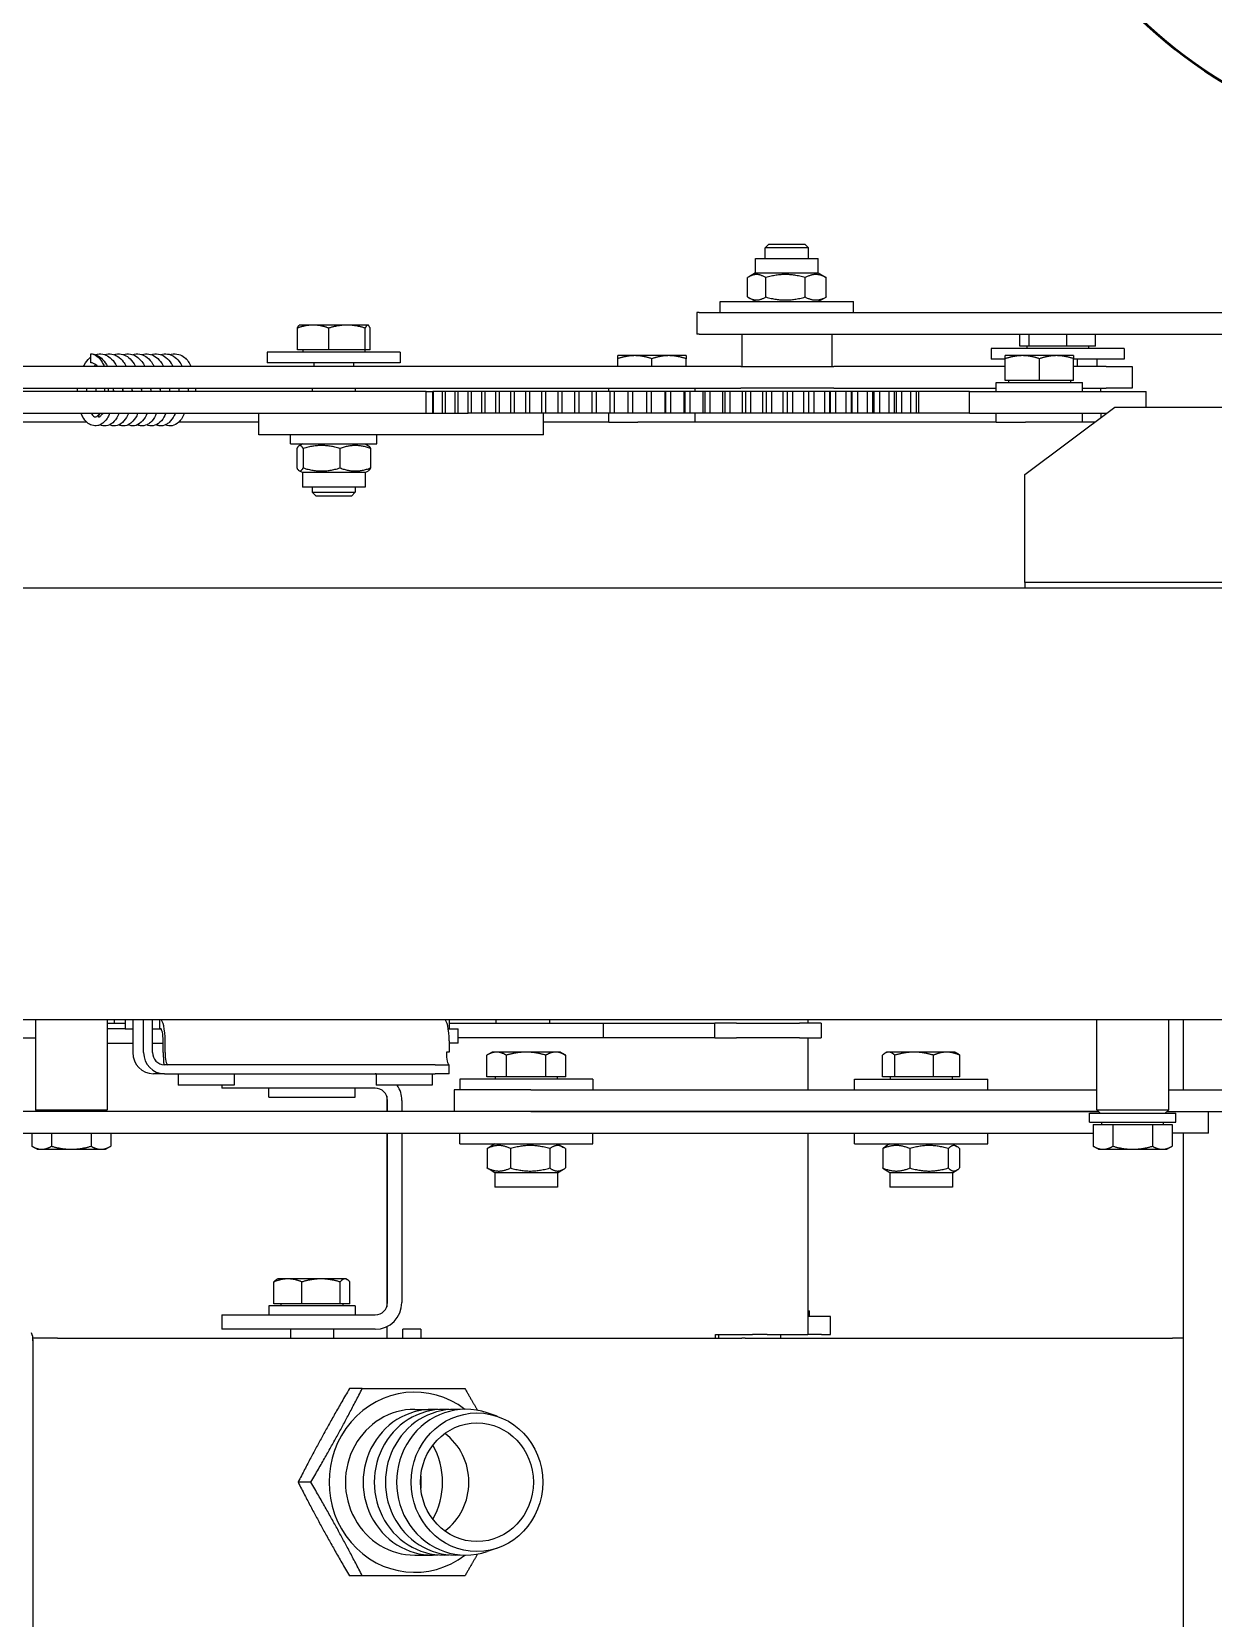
# Model space of a CAD drawing. Extents: x -3873 to 164127, y 7129 to 96529.
# Drawn here: x 53882.4 to 54210.9, y 46152.1 to 46592.9 of the extents above; entities that cross this region are included whole.
import ezdxf

# ---------------------------------------------------------------- set-up
doc = ezdxf.new("R2010")
doc.units = 0
doc.layers.add('CONSUMPTION', color=1, linetype='CONTINUOUS')
doc.layers.add('KROMEKA', color=1, linetype='CONTINUOUS')
doc.layers.add('LAYOUT Kromeka', color=1, linetype='CONTINUOUS', lineweight=5)
doc.layers.add('Sketch Geometry (ISO)', color=7, linetype='CONTINUOUS', lineweight=25)
doc.layers.get('CONSUMPTION').off()

# ---------------------------------------------------------------- blocks, each defined once
blk = doc.blocks.new('Soguk su')
at = {"layer": 'Sketch Geometry (ISO)', "color": 1, "lineweight": 50, "true_color": 0xff0000}
blk.add_circle((0, 0), 2, dxfattribs=at)
blk = doc.blocks.new('KD21-ara_yolma-64')
at = {"layer": 'KROMEKA', "color": 0}
for p, q in [((4299, -760), (4299, 1490)), ((4419.02, 1490), (4419.02, -760)), ((4294, 563.63), (4294, 470)), ((4474.5, 539.87), (4474.5, 285.41)), ((4480.5, 285.41), (4480.5, 539.87)), ((4267.5, 535.8), (4267.5, 175.97)), ((4273.5, 174.5), (4273.5, 535.8)), ((4465, 455.67), (4465, 504.96)), ((4467.5, 506.09), (4467.5, 361.34)), ((4473.5, 361.34), (4473.5, 506.09)), ((4210.11, 470.72), (4123.5, 470.72)), ((4210.5, 463.84), (4210.5, 470.7)), ((4263, 469.5), (4263.85, 470.97)), ((4263, 469.5), (4263, 468.23)), ((4263, 468.23), (4263, 460)), ((4267.5, 470.97), (4263.85, 470.97)), ((4273.5, 469.5), (4274, 470)), ((4274, 470), (4274, 450)), ((4299, 470), (4274, 470)), ((4210.5, 463.84), (4210.5, 273.64)), ((4267.5, 465.49), (4263.85, 465.49)), ((4263, 460), (4263, 451.77)), ((4267.5, 454.52), (4263.85, 454.52)), ((4481.5, 454.61), (4484, 454.61)), ((4263, 451.77), (4263, 450.5)), ((4263, 450.5), (4263.85, 449.03)), ((4273.5, 450.5), (4274, 450)), ((4299, 450), (4274, 450)), ((4292.5, 450), (4292.5, 442.94)), ((4296.5, 445), (4296.5, 450)), ((4298, 450), (4298, 445)), ((4298, 450), (4298, 448)), ((4263.85, 449.03), (4263.85, 449.03)), ((4267.5, 449.03), (4263.85, 449.03)), ((4298, 448), (4299, 448)), ((4299, 442.94), (4289.9, 442.94)), ((4299, 445), (4296.5, 445)), ((4296.5, 445), (4296.5, 442.94)), ((4284, 434.14), (4284, 437.18)), ((4289.9, 439.9), (4299, 439.9)), ((4289.9, 437.46), (4299, 437.46)), ((4292.5, 437.46), (4292.5, 434.48)), ((4296.5, 437.46), (4296.5, 435.46)), ((4284, 434.14), (4284, 358.92)), ((4286.5, 358.92), (4286.5, 434.14)), ((4289.9, 434.48), (4293.1, 434.48)), ((4289.9, 433.94), (4293.1, 433.94)), ((4299, 435.46), (4296.5, 435.46)), ((4296.5, 435.46), (4296.5, 435.24)), ((4296.5, 435.24), (4296.5, 435.22)), ((4280.8, 414.7), (4280.8, 430.3)), ((4284, 430.3), (4280.8, 430.3)), ((4465, 407.86), (4465, 430.17)), ((4213, 410.58), (4213, 418.13)), ((4217, 418.13), (4213, 418.13)), ((4217, 418.13), (4217, 410.58)), ((4280.8, 418.13), (4280, 418.13)), ((4280, 410.58), (4280, 418.13)), ((4284, 414.7), (4280.8, 414.7)), ((4213, 375.53), (4213, 410.58)), ((4217, 410.58), (4217, 375.53)), ((4280, 375.53), (4280, 410.58)), ((4461.5, 407.06), (4461.5, 407.86)), ((4461.5, 407.86), (4467.5, 407.86)), ((4461.5, 393.05), (4461.5, 407.06)), ((4481.5, 368.57), (4481.5, 405.57)), ((4484.5, 405.57), (4481.5, 405.57)), ((4484.5, 368.57), (4484.5, 405.57)), ((4219.5, 405.13), (4217, 405.13)), ((4219.5, 381.13), (4219.5, 405.13)), ((4220.1, 401.73), (4219.5, 401.73)), ((4220.1, 403.71), (4226.15, 403.71)), ((4220.1, 395.9), (4220.1, 403.71)), ((4227, 402.63), (4226.82, 402.95)), ((4227, 399.8), (4227, 402.63)), ((4277.5, 405.13), (4277.5, 381.13)), ((4277.5, 405.13), (4280, 405.13)), ((4170.5, 393.43), (4170.5, 396.98)), ((4213, 399.13), (4210.5, 399.13)), ((4227, 390.61), (4227, 399.8)), ((4457.69, 397.31), (4452.31, 397.31)), ((4459, 399.07), (4459, 375.07)), ((4459, 399.07), (4461.5, 399.07)), ((4485.1, 397.18), (4491.15, 397.18)), ((4485.1, 388.45), (4485.1, 397.18)), ((4220.1, 385.32), (4220.1, 395.9)), ((4220.1, 395.9), (4226.15, 395.9)), ((4444.5, 391.99), (4445.57, 393.07)), ((4445.57, 393.07), (4445.57, 381.07)), ((4447, 393.07), (4445.57, 393.07)), ((4447, 378.37), (4447, 395.77)), ((4451, 395.77), (4447, 395.77)), ((4451, 395.77), (4451.53, 396.69)), ((4451, 378.37), (4451, 395.77)), ((4457.69, 395.58), (4452.31, 395.58)), ((4459, 395.77), (4458.47, 396.69)), ((4461.5, 384.86), (4461.5, 393.05)), ((4474.5, 393.07), (4473.5, 393.07)), ((4481.5, 392.59), (4480.5, 392.59)), ((4485.1, 395.67), (4484.5, 395.67)), ((4492, 396.57), (4491.96, 396.64)), ((4492, 392.81), (4492, 396.57)), ((4492, 383.39), (4492, 392.81)), ((4227, 383.94), (4227, 390.61)), ((4444.5, 382.14), (4444.5, 391.99)), ((4485.1, 388.45), (4491.15, 388.45)), ((4485.1, 378.33), (4485.1, 388.45)), ((4213, 387.13), (4210.5, 387.13)), ((4220.1, 384.53), (4219.5, 384.53)), ((4220.1, 382.55), (4220.1, 385.32)), ((4220.1, 385.32), (4226.15, 385.32)), ((4227, 383.63), (4226.82, 383.31)), ((4227, 383.63), (4227, 383.94)), ((4457.69, 385.33), (4452.31, 385.33)), ((4461.5, 333.77), (4461.5, 384.86)), ((4467.5, 384.86), (4467.5, 349.72)), ((4144.5, 379.15), (4144.5, 382.71)), ((4196.5, 379.15), (4196.5, 382.71)), ((4219.5, 381.13), (4217, 381.13)), ((4220.1, 382.55), (4226.15, 382.55)), ((4277.5, 381.13), (4280, 381.13)), ((4444.5, 382.14), (4445.57, 381.07)), ((4447, 381.07), (4445.57, 381.07)), ((4474.5, 381.07), (4473.5, 381.07)), ((4481.5, 381.54), (4480.5, 381.54)), ((4492, 377.64), (4492, 383.39)), ((4280.8, 359.7), (4280.8, 375.3)), ((4284, 375.3), (4280.8, 375.3)), ((4451, 378.37), (4447, 378.37)), ((4451, 378.37), (4451.53, 377.45)), ((4457.69, 376.82), (4452.31, 376.82)), ((4459, 378.37), (4458.47, 377.45)), ((4459, 375.07), (4461.5, 375.07)), ((4485.1, 378.47), (4484.5, 378.47)), ((4485.1, 378.33), (4491.15, 378.33)), ((4485.1, 376.95), (4485.1, 378.33)), ((4485.1, 376.95), (4491.15, 376.95)), ((4492, 377.57), (4491.96, 377.49)), ((4492, 377.57), (4492, 377.64)), ((4213.73, 372.33), (4210.5, 372.33)), ((4267.5, 372.33), (4219.24, 372.33)), ((4220.4, 372.13), (4267.5, 372.13)), ((4277.76, 372.33), (4273.5, 372.33)), ((4273.5, 372.13), (4276.6, 372.13)), ((4210.5, 367.88), (4213, 367.88)), ((4213, 362.88), (4213, 367.88)), ((4267.5, 368.13), (4220.4, 368.13)), ((4276.6, 368.13), (4273.5, 368.13)), ((4484.5, 368.57), (4481.5, 368.57)), ((4150.25, 364.57), (4150.25, 359.63)), ((4172.16, 362.88), (4168.84, 362.88)), ((4190.75, 364.57), (4190.75, 359.63)), ((4213, 362.88), (4210.5, 362.88)), ((4284, 359.7), (4280.8, 359.7)), ((4284, 355), (4284, 358.92)), ((4286.5, 358.92), (4286.5, 355)), ((4467.5, 361.34), (4473.5, 361.34)), ((4467.5, 359.48), (4473.5, 359.48)), ((4467.5, 359.3), (4473.5, 359.3)), ((4473.5, 361.34), (4473.5, 359.48)), ((4473.5, 359.3), (4473.5, 359.48)), ((4473.5, 356.82), (4473.5, 359.3)), ((4279.5, 353.56), (4273.5, 353.56)), ((4279.5, 332.24), (4279.5, 353.56)), ((4284, 355), (4286.5, 355)), ((4290, 355.76), (4289.9, 355.76)), ((4290, 355), (4290, 355.76)), ((4293.1, 355), (4290, 355)), ((4292.5, 352.5), (4292.5, 355)), ((4296.5, 355.23), (4296.5, 355)), ((4296.5, 355), (4296.5, 352.5)), ((4299, 355), (4296.5, 355)), ((4298, 355), (4298, 318.13)), ((4467.5, 356.82), (4473.5, 356.82)), ((4467.5, 355.97), (4473.5, 355.97)), ((4467.5, 353.35), (4473.5, 353.35)), ((4473.5, 355.97), (4473.5, 356.82)), ((4473.5, 353.35), (4473.5, 355.97)), ((4473.5, 352.46), (4473.5, 353.35)), ((4264.5, 352.06), (4264.5, 315.06)), ((4264.5, 352.06), (4267.5, 352.06)), ((4282.5, 352.06), (4279.5, 352.06)), ((4282.5, 315.06), (4282.5, 352.06)), ((4292.5, 352.5), (4296.5, 352.5)), ((4294, 318.13), (4294, 352.5)), ((4467.5, 352.46), (4473.5, 352.46)), ((4467.5, 348.79), (4467.5, 349.72)), ((4467.5, 349.72), (4473.5, 349.72)), ((4467.5, 345.93), (4467.5, 348.79)), ((4467.5, 348.79), (4473.5, 348.79)), ((4473.5, 349.72), (4473.5, 352.46)), ((4473.5, 348.79), (4473.5, 349.72)), ((4473.5, 345.93), (4473.5, 348.79)), ((4152.18, 341.63), (4151.23, 344.43)), ((4188.82, 341.63), (4189.77, 344.43)), ((4256.5, 342.26), (4257.46, 343.91)), ((4263.19, 344.46), (4257.81, 344.46)), ((4264.5, 342.26), (4263.54, 343.91)), ((4283.1, 344.53), (4289.15, 344.53)), ((4283.1, 339.09), (4283.1, 344.53)), ((4290, 343.06), (4289.17, 344.5)), ((4467.5, 344.96), (4467.5, 345.93)), ((4467.5, 345.93), (4473.5, 345.93)), ((4467.5, 341.99), (4467.5, 344.96)), ((4467.5, 344.96), (4473.5, 344.96)), ((4473.5, 344.96), (4473.5, 345.93)), ((4473.5, 341.99), (4473.5, 344.96)), ((4252.5, 324.86), (4252.5, 342.26)), ((4256.5, 342.26), (4252.5, 342.26)), ((4256.5, 324.86), (4256.5, 342.26)), ((4283.1, 342.16), (4282.5, 342.16)), ((4290, 341.81), (4290, 343.06)), ((4290, 333.61), (4290, 341.81)), ((4299, 342), (4298, 342)), ((4298, 342), (4298, 333.4)), ((4467.5, 340.97), (4467.5, 341.99)), ((4467.5, 341.99), (4473.5, 341.99)), ((4467.5, 337.88), (4467.5, 340.97)), ((4467.5, 340.97), (4473.5, 340.97)), ((4473.5, 340.97), (4473.5, 341.99)), ((4473.5, 337.88), (4473.5, 340.97)), ((4263.19, 337.92), (4257.81, 337.92)), ((4283.1, 339.09), (4289.15, 339.09)), ((4283.1, 328.12), (4283.1, 339.09)), ((4467.5, 336.83), (4467.5, 337.88)), ((4467.5, 337.88), (4473.5, 337.88)), ((4467.5, 333.63), (4467.5, 336.83)), ((4467.5, 336.83), (4473.5, 336.83)), ((4473.5, 336.83), (4473.5, 337.88)), ((4473.5, 333.63), (4473.5, 336.83)), ((4273.5, 332.24), (4273.5, 174.5)), ((4279.5, 332.24), (4279.5, 175)), ((4290, 325.35), (4290, 333.61)), ((4461.5, 328.77), (4461.5, 333.77)), ((4467.5, 332.55), (4467.5, 333.63)), ((4467.5, 333.63), (4473.5, 333.63)), ((4467.5, 329.23), (4467.5, 332.55)), ((4467.5, 332.55), (4473.5, 332.55)), ((4473.5, 332.55), (4473.5, 333.63)), ((4473.5, 329.23), (4473.5, 332.55)), ((4263.19, 327.02), (4257.81, 327.02)), ((4283.1, 322.59), (4283.1, 328.12)), ((4283.1, 328.12), (4289.15, 328.12)), ((4298, 327), (4299, 327)), ((4461.5, 328.77), (4467.5, 328.77)), ((4465, 310.65), (4465, 328.77)), ((4467.5, 328.11), (4467.5, 329.23)), ((4467.5, 329.23), (4473.5, 329.23)), ((4467.5, 324.69), (4467.5, 328.11)), ((4467.5, 328.11), (4473.5, 328.11)), ((4473.5, 328.11), (4473.5, 329.23)), ((4473.5, 324.69), (4473.5, 328.11)), ((4256.5, 324.86), (4252.5, 324.86)), ((4256.5, 324.86), (4257.46, 323.2)), ((4263.19, 322.66), (4257.81, 322.66)), ((4264.5, 324.86), (4263.54, 323.2)), ((4283.1, 324.96), (4282.5, 324.96)), ((4283.1, 322.59), (4289.15, 322.59)), ((4290, 324.06), (4289.17, 322.62)), ((4290, 324.06), (4290, 325.35)), ((4467.5, 323.54), (4467.5, 324.69)), ((4467.5, 324.69), (4473.5, 324.69)), ((4467.5, 320.02), (4467.5, 323.54)), ((4467.5, 323.54), (4473.5, 323.54)), ((4473.5, 323.54), (4473.5, 324.69)), ((4473.5, 320.02), (4473.5, 323.54)), ((4294, 312.13), (4294, 318.13)), ((4298, 318.13), (4298, 312.13)), ((4467.5, 318.83), (4467.5, 320.02)), ((4467.5, 320.02), (4473.5, 320.02)), ((4467.5, 315.21), (4467.5, 318.83)), ((4467.5, 318.83), (4473.5, 318.83)), ((4473.5, 318.83), (4473.5, 320.02)), ((4473.5, 315.21), (4473.5, 318.83)), ((4264.5, 315.06), (4267.5, 315.06)), ((4282.5, 315.06), (4279.5, 315.06)), ((4467.5, 313.99), (4467.5, 315.21)), ((4467.5, 315.21), (4473.5, 315.21)), ((4467.5, 310.27), (4467.5, 313.99)), ((4467.5, 313.99), (4473.5, 313.99)), ((4473.5, 313.99), (4473.5, 315.21)), ((4473.5, 310.27), (4473.5, 313.99)), ((4294, 312.13), (4298, 312.13)), ((4294, 281.13), (4294, 312.13)), ((4298, 312.13), (4298, 281.13)), ((4465, 310.65), (4465, 302.5)), ((4465, 310.65), (4467.5, 310.65)), ((4467.5, 309.02), (4467.5, 310.27)), ((4467.5, 310.27), (4473.5, 310.27)), ((4467.5, 305.21), (4467.5, 309.02)), ((4467.5, 309.02), (4473.5, 309.02)), ((4473.5, 310.65), (4474.5, 310.65)), ((4473.5, 309.02), (4473.5, 310.27)), ((4473.5, 305.21), (4473.5, 309.02)), ((4467.5, 303.93), (4467.5, 305.21)), ((4467.5, 305.21), (4473.5, 305.21)), ((4473.5, 303.93), (4473.5, 305.21)), ((4480.5, 308.15), (4482.65, 308.15)), ((4483.5, 303.4), (4483.5, 308.15)), ((4465, 202.91), (4465, 302.5)), ((4467.5, 300.03), (4467.5, 303.93)), ((4467.5, 303.93), (4473.5, 303.93)), ((4467.5, 298.72), (4467.5, 300.03)), ((4467.5, 300.03), (4473.5, 300.03)), ((4467.5, 300.03), (4467.5, 300.03)), ((4467.5, 300.03), (4473.5, 300.03)), ((4473.5, 300.03), (4473.5, 303.93)), ((4473.5, 298.72), (4473.5, 300.03)), ((4473.5, 300.03), (4473.5, 300.03)), ((4483.5, 293.9), (4483.5, 303.4)), ((4467.5, 294.92), (4467.5, 298.72)), ((4467.5, 298.72), (4473.5, 298.72)), ((4473.5, 294.92), (4473.5, 298.72)), ((4480.5, 298.65), (4482.65, 298.65)), ((4467.5, 294.74), (4467.5, 294.92)), ((4467.5, 294.92), (4473.5, 294.92)), ((4467.5, 293.4), (4467.5, 294.74)), ((4467.5, 294.74), (4473.5, 294.74)), ((4467.5, 289.69), (4467.5, 293.4)), ((4467.5, 293.4), (4473.5, 293.4)), ((4473.5, 294.74), (4473.5, 294.92)), ((4473.5, 293.4), (4473.5, 294.74)), ((4473.5, 289.69), (4473.5, 293.4)), ((4483.5, 289.15), (4483.5, 293.9)), ((4465, 286.65), (4467.5, 286.65)), ((4467.5, 289.35), (4467.5, 289.69)), ((4467.5, 289.69), (4473.5, 289.69)), ((4467.5, 287.98), (4467.5, 289.35)), ((4467.5, 289.35), (4473.5, 289.35)), ((4467.5, 284.36), (4467.5, 287.98)), ((4467.5, 287.98), (4473.5, 287.98)), ((4473.5, 289.35), (4473.5, 289.69)), ((4473.5, 287.98), (4473.5, 289.35)), ((4473.5, 284.36), (4473.5, 287.98)), ((4473.5, 286.65), (4474.5, 286.65)), ((4480.5, 289.15), (4482.65, 289.15)), ((4467.5, 283.85), (4467.5, 284.36)), ((4467.5, 284.36), (4473.5, 284.36)), ((4467.5, 282.46), (4467.5, 283.85)), ((4467.5, 283.85), (4473.5, 283.85)), ((4467.5, 278.94), (4467.5, 282.46)), ((4467.5, 282.46), (4473.5, 282.46)), ((4473.5, 283.85), (4473.5, 284.36)), ((4473.5, 282.46), (4473.5, 283.85)), ((4473.5, 278.94), (4473.5, 282.46)), ((4474.5, 285.41), (4474.5, 273.93)), ((4480.5, 273.93), (4480.5, 285.41)), ((4489.5, 285.51), (4489.5, 286.12)), ((4495.5, 286.12), (4489.5, 286.12)), ((4489.5, 285.51), (4489.5, 107.36)), ((4495.5, 285.51), (4495.5, 286.12)), ((4495.5, 285.51), (4495.5, 107.36)), ((4210.5, 280.95), (4211.5, 280.95)), ((4211.5, 280.08), (4210.5, 280.08)), ((4211.5, 280.95), (4211.5, 270.7)), ((4294, 281.13), (4294, 275.13)), ((4294, 281.13), (4298, 281.13)), ((4298, 275.13), (4298, 281.13)), ((4467.5, 278.25), (4467.5, 278.94)), ((4467.5, 278.94), (4473.5, 278.94)), ((4467.5, 276.84), (4467.5, 278.25)), ((4467.5, 278.25), (4473.5, 278.25)), ((4473.5, 278.25), (4473.5, 278.94)), ((4473.5, 276.84), (4473.5, 278.25)), ((4495.5, 279.62), (4498.5, 279.62)), ((4498.5, 279.62), (4498.5, 242.62)), ((4210.5, 272.69), (4210.5, 273.64)), ((4294, 257.63), (4294, 275.13)), ((4298, 275.13), (4298, 257.63)), ((4467.5, 273.42), (4467.5, 276.84)), ((4467.5, 276.84), (4473.5, 276.84)), ((4467.5, 272.56), (4467.5, 273.42)), ((4467.5, 273.42), (4473.5, 273.42)), ((4473.5, 273.42), (4473.5, 276.84)), ((4473.5, 272.56), (4473.5, 273.42)), ((4474.5, 248.1), (4474.5, 273.93)), ((4480.5, 273.93), (4480.5, 248.1)), ((4489.5, 273.62), (4480.5, 273.62)), ((4210.5, 272.69), (4210.5, 153.9)), ((4211.5, 266.6), (4211.5, 270.7)), ((4467.5, 271.13), (4467.5, 272.56)), ((4467.5, 272.56), (4473.5, 272.56)), ((4467.5, 267.82), (4467.5, 271.13)), ((4467.5, 271.13), (4473.5, 271.13)), ((4473.5, 271.13), (4473.5, 272.56)), ((4473.5, 267.82), (4473.5, 271.13)), ((4498.5, 269.82), (4499.66, 271.83)), ((4499.81, 272.08), (4505.19, 272.08)), ((4506.5, 269.82), (4505.34, 271.83)), ((4506.5, 269.82), (4506.5, 252.42)), ((4506.5, 269.82), (4510.5, 269.82)), ((4510.5, 269.82), (4510.5, 252.42)), ((4211.5, 266.6), (4211.5, 255.34)), ((4467.5, 266.79), (4467.5, 267.82)), ((4467.5, 267.82), (4473.5, 267.82)), ((4467.5, 265.33), (4467.5, 266.79)), ((4467.5, 266.79), (4473.5, 266.79)), ((4467.5, 262.13), (4467.5, 265.33)), ((4467.5, 265.33), (4473.5, 265.33)), ((4473.5, 266.79), (4473.5, 267.82)), ((4473.5, 265.33), (4473.5, 266.79)), ((4473.5, 262.13), (4473.5, 265.33)), ((4499.81, 267.01), (4505.19, 267.01)), ((4510.5, 267.12), (4513.5, 267.12)), ((4513.5, 255.12), (4513.5, 267.12)), ((4514.5, 266.12), (4513.5, 267.12)), ((4514.5, 266.12), (4514.5, 256.12)), ((4211.5, 262.85), (4210.5, 262.85)), ((4467.5, 260.95), (4467.5, 262.13)), ((4467.5, 262.13), (4473.5, 262.13)), ((4467.5, 260.94), (4467.5, 260.95)), ((4467.5, 260.95), (4473.5, 260.95)), ((4467.5, 259.46), (4467.5, 260.94)), ((4467.5, 260.94), (4473.5, 260.94)), ((4473.5, 260.95), (4473.5, 262.13)), ((4473.5, 260.94), (4473.5, 260.95)), ((4473.5, 259.46), (4473.5, 260.94)), ((4294, 257.63), (4294, 251.63)), ((4298, 251.63), (4298, 257.63)), ((4467.5, 256.37), (4467.5, 259.46)), ((4467.5, 259.46), (4473.5, 259.46)), ((4467.5, 255.06), (4467.5, 256.37)), ((4467.5, 256.37), (4473.5, 256.37)), ((4473.5, 256.37), (4473.5, 259.46)), ((4473.5, 255.06), (4473.5, 256.37)), ((4499.81, 256.05), (4505.19, 256.05)), ((4514.5, 256.12), (4513.5, 255.12)), ((4267.5, 255.34), (4211.5, 255.34)), ((4211.5, 251.51), (4211.5, 255.34)), ((4211.5, 251.51), (4211.5, 249.01)), ((4216.5, 251.51), (4216.5, 255.34)), ((4216.5, 254.84), (4218.1, 254.84)), ((4216.5, 249.01), (4216.5, 251.51)), ((4218.1, 255.34), (4218.1, 254.84)), ((4294, 255.34), (4279.5, 255.34)), ((4298, 251.63), (4294, 251.63)), ((4299, 255.34), (4298, 255.34)), ((4467.5, 255.01), (4467.5, 255.06)), ((4467.5, 255.06), (4473.5, 255.06)), ((4467.5, 253.52), (4467.5, 255.01)), ((4467.5, 255.01), (4473.5, 255.01)), ((4467.5, 250.54), (4467.5, 253.52)), ((4467.5, 253.52), (4473.5, 253.52)), ((4473.5, 255.01), (4473.5, 255.06)), ((4473.5, 253.52), (4473.5, 255.01)), ((4473.5, 250.54), (4473.5, 253.52)), ((4498.5, 252.42), (4499.66, 250.41)), ((4506.5, 252.42), (4505.34, 250.41)), ((4506.5, 252.42), (4510.5, 252.42)), ((4510.5, 255.12), (4513.5, 255.12)), ((4211.5, 249.01), (4216.5, 249.01)), ((4467.5, 249.14), (4467.5, 250.54)), ((4467.5, 250.54), (4473.5, 250.54)), ((4467.5, 249.01), (4467.5, 249.14)), ((4467.5, 249.14), (4473.5, 249.14)), ((4467.5, 247.5), (4467.5, 249.01)), ((4467.5, 249.01), (4473.5, 249.01)), ((4467.5, 244.65), (4467.5, 247.5)), ((4467.5, 247.5), (4473.5, 247.5)), ((4473.5, 249.14), (4473.5, 250.54)), ((4473.5, 249.01), (4473.5, 249.14)), ((4473.5, 247.5), (4473.5, 249.01)), ((4473.5, 244.65), (4473.5, 247.5)), ((4474.5, 248.1), (4474.5, 202.91)), ((4489.5, 248.62), (4480.5, 248.62)), ((4480.5, 200.41), (4480.5, 248.1)), ((4499.81, 250.16), (4505.19, 250.16)), ((4467.5, 243.19), (4467.5, 244.65)), ((4467.5, 244.65), (4473.5, 244.65)), ((4467.5, 242.96), (4467.5, 243.19)), ((4467.5, 243.19), (4473.5, 243.19)), ((4467.5, 241.43), (4467.5, 242.96)), ((4467.5, 242.96), (4473.5, 242.96)), ((4473.5, 243.19), (4473.5, 244.65)), ((4473.5, 242.96), (4473.5, 243.19)), ((4473.5, 241.43), (4473.5, 242.96)), ((4495.5, 242.62), (4498.5, 242.62)), ((4264.5, 242.3), (4264.5, 205.3)), ((4264.5, 242.3), (4267.5, 242.3)), ((4279.5, 242.3), (4282.5, 242.3)), ((4282.5, 242.3), (4282.5, 205.3)), ((4467.5, 238.7), (4467.5, 241.43)), ((4467.5, 241.43), (4473.5, 241.43)), ((4467.5, 237.2), (4467.5, 238.7)), ((4467.5, 238.7), (4473.5, 238.7)), ((4473.5, 238.7), (4473.5, 241.43)), ((4473.5, 237.2), (4473.5, 238.7)), ((4256.5, 232.5), (4257.2, 233.71)), ((4263.19, 234.47), (4257.81, 234.47)), ((4264.5, 232.5), (4263.8, 233.71)), ((4283.1, 234.53), (4289.15, 234.53)), ((4283.1, 231.12), (4283.1, 234.53)), ((4290, 233.3), (4289.72, 233.79)), ((4467.5, 236.84), (4467.5, 237.2)), ((4467.5, 237.2), (4473.5, 237.2)), ((4467.5, 235.3), (4467.5, 236.84)), ((4467.5, 236.84), (4473.5, 236.84)), ((4467.5, 232.7), (4467.5, 235.3)), ((4467.5, 235.3), (4473.5, 235.3)), ((4473.5, 236.84), (4473.5, 237.2)), ((4473.5, 235.3), (4473.5, 236.84)), ((4473.5, 232.7), (4473.5, 235.3)), ((4252.5, 215.1), (4252.5, 232.5)), ((4256.5, 232.5), (4252.5, 232.5)), ((4256.5, 215.1), (4256.5, 232.5)), ((4283.1, 232.4), (4282.5, 232.4)), ((4283.1, 220.39), (4283.1, 231.12)), ((4283.1, 231.12), (4289.15, 231.12)), ((4290, 232.83), (4290, 233.3)), ((4290, 225.76), (4290, 232.83)), ((4467.5, 231.19), (4467.5, 232.7)), ((4467.5, 232.7), (4473.5, 232.7)), ((4467.5, 230.68), (4467.5, 231.19)), ((4467.5, 231.19), (4473.5, 231.19)), ((4467.5, 229.13), (4467.5, 230.68)), ((4467.5, 230.68), (4473.5, 230.68)), ((4473.5, 231.19), (4473.5, 232.7)), ((4473.5, 230.68), (4473.5, 231.19)), ((4473.5, 229.13), (4473.5, 230.68)), ((4263.19, 226.93), (4257.81, 226.93)), ((4290, 216.73), (4290, 225.76)), ((4467.5, 226.65), (4467.5, 229.13)), ((4467.5, 229.13), (4473.5, 229.13)), ((4467.5, 225.13), (4467.5, 226.65)), ((4467.5, 226.65), (4473.5, 226.65)), ((4467.5, 224.47), (4467.5, 225.13)), ((4467.5, 225.13), (4473.5, 225.13)), ((4473.5, 226.65), (4473.5, 229.13)), ((4473.5, 225.13), (4473.5, 226.65)), ((4473.5, 224.47), (4473.5, 225.13)), ((4467.5, 222.91), (4467.5, 224.47)), ((4467.5, 224.47), (4473.5, 224.47)), ((4467.5, 210.39), (4467.5, 222.91)), ((4473.5, 222.91), (4473.5, 224.47)), ((4473.5, 210.39), (4473.5, 222.91)), ((4263.19, 216.26), (4257.81, 216.26)), ((4283.1, 213.06), (4283.1, 220.39)), ((4283.1, 220.39), (4289.15, 220.39)), ((4290, 214.3), (4290, 216.73)), ((4256.5, 215.1), (4252.5, 215.1)), ((4256.5, 215.1), (4257.2, 213.88)), ((4263.19, 213.12), (4257.81, 213.12)), ((4264.5, 215.1), (4263.8, 213.88)), ((4283.1, 215.2), (4282.5, 215.2)), ((4283.1, 213.06), (4289.15, 213.06)), ((4290, 214.3), (4289.72, 213.8)), ((4467.5, 210.39), (4467.5, 172.3)), ((4467.5, 210.39), (4473.5, 210.39)), ((4473.5, 210.39), (4473.5, 161.29)), ((4264.5, 205.3), (4267.5, 205.3)), ((4279.5, 205.3), (4282.5, 205.3)), ((4465, 202.91), (4465, 194.76)), ((4465, 202.91), (4467.5, 202.91)), ((4473.5, 202.91), (4476, 202.91)), ((4476, 202.91), (4476, 178.91)), ((4482.5, 200.41), (4482.5, 204.34)), ((4485.5, 204.34), (4482.5, 204.34)), ((4485.5, 167.34), (4485.5, 204.34)), ((4476.6, 199.51), (4476, 199.51)), ((4476.6, 200.41), (4482.65, 200.41)), ((4476.6, 190.91), (4476.6, 200.41)), ((4483.5, 195.66), (4483.5, 200.41)), ((4420.47, 195), (4419.02, 195)), ((4420.47, 195), (4450.47, 195)), ((4420.47, 45), (4420.47, 195)), ((4450.47, 195), (4469.22, 170)), ((4465, 175.63), (4465, 194.76)), ((4483.5, 186.16), (4483.5, 195.66)), ((4486.1, 194.44), (4485.5, 194.44)), ((4486.1, 193.8), (4486.1, 196.35)), ((4486.1, 196.35), (4489.5, 196.35)), ((4476.6, 190.91), (4482.65, 190.91)), ((4476.6, 181.41), (4476.6, 190.91)), ((4486.1, 193.8), (4489.5, 193.8)), ((4486.1, 183.28), (4486.1, 193.8)), ((4483.5, 181.41), (4483.5, 186.16)), ((4476.6, 182.31), (4476, 182.31)), ((4476.6, 181.41), (4482.65, 181.41)), ((4480.5, 172.38), (4480.5, 181.41)), ((4482.5, 167.34), (4482.5, 181.41)), ((4486.1, 183.28), (4489.5, 183.28)), ((4486.1, 175.32), (4486.1, 183.28)), ((4270.5, 177), (4270.5, 153)), ((4270.5, 177), (4273, 177)), ((4273, 177), (4273, 153)), ((4465, 178.91), (4467.5, 178.91)), ((4473.5, 178.91), (4476, 178.91)), ((4474.5, 178.91), (4474.5, 172.38)), ((4480.5, 180.35), (4482.5, 180.35)), ((4486.1, 177.24), (4485.5, 177.24)), ((4263, 174.5), (4263.85, 175.97)), ((4263, 174.5), (4263, 173.23)), ((4263, 173.23), (4263, 165)), ((4269.9, 175.97), (4263.85, 175.97)), ((4269.9, 175.97), (4269.9, 170.49)), ((4269.9, 173.6), (4270.5, 173.6)), ((4273, 174), (4274, 175)), ((4274, 175), (4274, 155)), ((4274, 175), (4299, 175)), ((4467.5, 173.84), (4466.34, 173.84)), ((4473.5, 173.84), (4474.5, 173.84)), ((4474.5, 165.19), (4474.5, 172.38)), ((4480.5, 174.87), (4482.5, 174.87)), ((4480.5, 172.38), (4480.5, 165.19)), ((4486.1, 175.32), (4489.5, 175.32)), ((4269.9, 170.49), (4263.85, 170.49)), ((4269.9, 170.49), (4269.9, 159.52)), ((4469.22, 170), (4469.22, 93)), ((4263, 165), (4263, 156.77)), ((4480.5, 165.19), (4474.5, 165.19)), ((4485.5, 167.34), (4482.5, 167.34)), ((4269.9, 159.52), (4263.85, 159.52)), ((4269.9, 159.52), (4269.9, 154.03)), ((4469.22, 161.29), (4473.5, 161.29)), ((4263, 156.77), (4263, 155.5)), ((4263, 155.5), (4263.85, 154.03)), ((4269.9, 156.4), (4270.5, 156.4)), ((4273, 156), (4274, 155)), ((4273.5, 155.5), (4273.5, 17.92)), ((4274, 155), (4299, 155)), ((4279.5, 155), (4279.5, 17.92)), ((4267.5, 151), (4093.5, 151)), ((4210.5, 151), (4210.5, 153.9)), ((4263.85, 154.03), (4263.85, 154.03)), ((4269.9, 154.03), (4263.85, 154.03)), ((4267.5, 143.92), (4267.5, 154.03)), ((4270.5, 153), (4273, 153)), ((4299, 151), (4279.5, 151)), ((4267.5, 143.92), (4273.5, 143.92))]:
    blk.add_line(p, q, dxfattribs=at)
for centre, radius, start, end in [((4220.4, 375.53), 7.4, 180, 270), ((4220.4, 375.53), 3.4, 180, 270), ((4276.6, 375.53), 3.4, 270, 0), ((4276.6, 375.53), 7.4, 358.2081, 0), ((4276.6, 375.53), 7.4, 270, 304.5808)]:
    blk.add_arc(centre, radius, start, end, dxfattribs=at)
for centre, major_axis, ratio, start_param, end_param in [((4208.6, 476.1), (4.37, -4.37), 0.726543, 5.559719, 6.021784), ((4289.9, 437.18), (-5.9, 0), 0.976187, 4.712389, 6.283185), ((4289.9, 434.14), (-5.9, 0), 0.976187, 4.712389, 6.283185), ((4289.9, 434.14), (-3.4, 0), 0.976187, 4.712389, 6.283185), ((4289.9, 433.2), (5.9, 0), 0.21693, 1.570796, 2.184618), ((4289.9, 433.2), (-3.4, 0), 0.21693, 4.712389, 6.283185), ((4293.1, 435.22), (3.4, 0), 0.21693, 4.712389, 6.283185), ((4293.1, 435.22), (5.9, 0), 0.21693, 4.712389, 6.283185), ((4170.5, 364.57), (25.02, 0), 0.951057, 5.655215, 10.052749), ((4170.5, 364.57), (20.25, 0), 0.951057, 0, 3.141593), ((4170.5, 359.63), (20.25, 0), 0.951057, 6.202872, 9.505091), ((4170.5, 356.54), (20.25, 0), 0.951057, 6.202872, 9.505091), ((4170.5, 350.35), (20.25, 0), 0.951057, 5.970339, 9.737625), ((4170.5, 353.44), (20.25, 0), 0.951057, 6.202872, 9.505091), ((4170.5, 375.85), (20, 0), 0.951057, 4.172256, 5.252522), ((4170.5, 365.19), (16.5, 0), 0.951057, 3.749403, 5.675375), ((4289.9, 355.02), (-3.4, 0), 0.21693, 4.712389, 6.283185), ((4293.1, 356.28), (5.9, 0), 0.21693, 4.712389, 6.283185)]:
    blk.add_ellipse(centre, major_axis=major_axis, ratio=ratio, start_param=start_param, end_param=end_param, dxfattribs=at)
for major_axis in [(19.25, 0), (16.5, 0)]:
    blk.add_ellipse((4170.5, 347.26), major_axis=major_axis, ratio=0.951057, dxfattribs=at)
for points, weights in [([(4263.85, 470.97), (4263, 469.5), (4263, 468.23)], [1, 1.0379548493, 1]), ([(4263, 468.23), (4263, 466.95), (4263.85, 465.49)], [1, 1.0379548493, 1]), ([(4263.85, 465.49), (4263, 462.55), (4263, 460)], [1, 1.0379548493, 1]), ([(4263, 460), (4263, 457.45), (4263.85, 454.52)], [1, 1.0379548493, 1]), ([(4263.85, 454.52), (4263, 453.05), (4263, 451.77)], [1, 1.0379548493, 1]), ([(4263, 451.77), (4263, 450.5), (4263.85, 449.03)], [1, 1.0379548493, 1]), ([(4226.15, 403.71), (4226.61, 403.31), (4226.82, 402.95)], [1, 1.02013866728, 1.01890636736]), ([(4227, 399.8), (4227, 401.62), (4226.15, 403.71)], [1, 1.0379548493, 1]), ([(4170.5, 396.98), (4157.5, 390.31), (4144.5, 382.71)], [1, 1.15470053838, 1]), ([(4196.5, 382.71), (4183.5, 390.31), (4170.5, 396.98)], [1, 1.15470053838, 1]), ([(4226.15, 395.9), (4227, 397.99), (4227, 399.8)], [1, 1.0379548493, 1]), ([(4452.31, 397.31), (4450.73, 396.45), (4452.31, 395.58)], [1, 1.15470053838, 1]), ([(4457.69, 395.58), (4459.27, 396.45), (4457.69, 397.31)], [1, 1.15470053838, 1]), ([(4492, 392.81), (4492, 394.84), (4491.15, 397.18)], [1, 1.0379548493, 1]), ([(4491.15, 397.18), (4491.81, 396.89), (4491.96, 396.64)], [1, 1.02926211975, 1.01340369928]), ([(4144.5, 379.15), (4157.5, 385.83), (4170.5, 393.43)], [1, 1.15470053838, 1]), ([(4170.5, 393.43), (4183.5, 385.83), (4196.5, 379.15)], [1, 1.15470053838, 1]), ([(4227, 390.61), (4227, 393.07), (4226.15, 395.9)], [1, 1.0379548493, 1]), ([(4452.31, 395.58), (4450.73, 390.46), (4452.31, 385.33)], [1, 1.15470053838, 1]), ([(4457.69, 385.33), (4459.27, 390.46), (4457.69, 395.58)], [1, 1.15470053838, 1]), ([(4491.15, 388.45), (4492, 390.79), (4492, 392.81)], [1, 1.0379548493, 1]), ([(4226.15, 385.32), (4227, 388.16), (4227, 390.61)], [1, 1.0379548493, 1]), ([(4492, 383.39), (4492, 385.74), (4491.15, 388.45)], [1, 1.0379548493, 1]), ([(4227, 383.94), (4227, 384.58), (4226.15, 385.32)], [1, 1.0379548493, 1]), ([(4226.15, 382.55), (4227, 383.3), (4227, 383.94)], [1, 1.0379548493, 1]), ([(4452.31, 385.33), (4450.73, 381.08), (4452.31, 376.82)], [1, 1.15470053838, 1]), ([(4457.69, 376.82), (4459.27, 381.08), (4457.69, 385.33)], [1, 1.15470053838, 1]), ([(4144.5, 350.6), (4144.5, 364.41), (4144.5, 379.15)], [1, 1.15470053838, 1]), ([(4196.5, 379.15), (4196.5, 364.41), (4196.5, 350.6)], [1, 1.15470053838, 1]), ([(4491.15, 378.33), (4492, 381.04), (4492, 383.39)], [1, 1.0379548493, 1]), ([(4452.31, 376.82), (4451.7, 377.15), (4451.53, 377.45)], [1, 1.05441136498, 1.07054753493]), ([(4458.47, 377.45), (4458.3, 377.15), (4457.69, 376.82)], [1.07054753493, 1.05441136498, 1]), ([(4492, 377.64), (4492, 377.96), (4491.15, 378.33)], [1, 1.0379548493, 1]), ([(4491.15, 376.95), (4492, 377.32), (4492, 377.64)], [1, 1.0379548493, 1]), ([(4150.54, 347.11), (4147.67, 348.75), (4144.5, 350.6)], [1.0527701005, 1.03374656906, 1]), ([(4196.5, 350.6), (4193.33, 348.75), (4190.46, 347.11)], [1, 1.03374656906, 1.0527701005]), ([(4257.81, 344.46), (4256.23, 341.19), (4257.81, 337.92)], [1, 1.15470053838, 1]), ([(4257.46, 343.91), (4257.61, 344.18), (4257.81, 344.46)], [1.03100243706, 1.01747525527, 1]), ([(4263.19, 344.46), (4263.39, 344.18), (4263.54, 343.91)], [1, 1.01747525527, 1.03100243706]), ([(4263.19, 337.92), (4264.77, 341.19), (4263.19, 344.46)], [1, 1.15470053838, 1]), ([(4290, 341.81), (4290, 343.07), (4289.15, 344.53)], [1, 1.0379548493, 1]), ([(4289.15, 339.09), (4290, 340.55), (4290, 341.81)], [1, 1.0379548493, 1]), ([(4257.81, 337.92), (4256.23, 332.47), (4257.81, 327.02)], [1, 1.15470053838, 1]), ([(4263.19, 327.02), (4264.77, 332.47), (4263.19, 337.92)], [1, 1.15470053838, 1]), ([(4290, 333.61), (4290, 336.15), (4289.15, 339.09)], [1, 1.0379548493, 1]), ([(4289.15, 328.12), (4290, 331.06), (4290, 333.61)], [1, 1.0379548493, 1]), ([(4257.81, 327.02), (4256.23, 324.84), (4257.81, 322.66)], [1, 1.15470053838, 1]), ([(4263.19, 322.66), (4264.77, 324.84), (4263.19, 327.02)], [1, 1.15470053838, 1]), ([(4290, 325.35), (4290, 326.64), (4289.15, 328.12)], [1, 1.0379548493, 1]), ([(4289.15, 322.59), (4290, 324.07), (4290, 325.35)], [1, 1.0379548493, 1]), ([(4289.17, 322.62), (4289.16, 322.6), (4289.15, 322.59)], [1.00078369278, 1.00039597757, 1]), ([(4483.5, 303.4), (4483.5, 305.61), (4482.65, 308.15)], [1, 1.0379548493, 1]), ([(4482.65, 308.15), (4483.5, 308.15), (4483.5, 308.15)], [1, 1.0379548493, 1]), ([(4482.65, 298.65), (4483.5, 301.2), (4483.5, 303.4)], [1, 1.0379548493, 1]), ([(4483.5, 293.9), (4483.5, 296.11), (4482.65, 298.65)], [1, 1.0379548493, 1]), ([(4482.65, 289.15), (4483.5, 291.7), (4483.5, 293.9)], [1, 1.0379548493, 1]), ([(4483.5, 289.15), (4483.5, 289.15), (4482.65, 289.15)], [1, 1.0379548493, 1]), ([(4499.81, 272.08), (4498.23, 269.55), (4499.81, 267.01)], [1, 1.15470053838, 1]), ([(4505.19, 267.01), (4506.77, 269.55), (4505.19, 272.08)], [1, 1.15470053838, 1]), ([(4499.81, 267.01), (4498.23, 261.53), (4499.81, 256.05)], [1, 1.15470053838, 1]), ([(4505.19, 256.05), (4506.77, 261.53), (4505.19, 267.01)], [1, 1.15470053838, 1]), ([(4499.81, 256.05), (4498.23, 253.11), (4499.81, 250.16)], [1, 1.15470053838, 1]), ([(4505.19, 250.16), (4506.77, 253.11), (4505.19, 256.05)], [1, 1.15470053838, 1]), ([(4499.81, 250.16), (4499.73, 250.29), (4499.66, 250.41)], [1, 1.00667794804, 1.01277936298]), ([(4505.34, 250.41), (4505.27, 250.29), (4505.19, 250.16)], [1.01277936298, 1.00667794804, 1]), ([(4257.81, 234.47), (4256.23, 230.7), (4257.81, 226.93)], [1, 1.15470053838, 1]), ([(4257.2, 233.71), (4257.41, 234.07), (4257.81, 234.47)], [1.05447019675, 1.03528151877, 1]), ([(4263.19, 234.47), (4263.59, 234.07), (4263.8, 233.71)], [1, 1.03528151877, 1.05447019675]), ([(4263.19, 226.93), (4264.77, 230.7), (4263.19, 234.47)], [1, 1.15470053838, 1]), ([(4290, 232.83), (4290, 233.62), (4289.15, 234.53)], [1, 1.0379548493, 1]), ([(4289.15, 231.12), (4290, 232.04), (4290, 232.83)], [1, 1.0379548493, 1]), ([(4290, 225.76), (4290, 228.25), (4289.15, 231.12)], [1, 1.0379548493, 1]), ([(4257.81, 226.93), (4256.23, 221.59), (4257.81, 216.26)], [1, 1.15470053838, 1]), ([(4263.19, 216.26), (4264.77, 221.59), (4263.19, 226.93)], [1, 1.15470053838, 1]), ([(4289.15, 220.39), (4290, 223.27), (4290, 225.76)], [1, 1.0379548493, 1]), ([(4257.81, 216.26), (4256.23, 214.69), (4257.81, 213.12)], [1, 1.15470053838, 1]), ([(4263.19, 213.12), (4264.77, 214.69), (4263.19, 216.26)], [1, 1.15470053838, 1]), ([(4290, 216.73), (4290, 218.43), (4289.15, 220.39)], [1, 1.0379548493, 1]), ([(4289.15, 213.06), (4290, 215.03), (4290, 216.73)], [1, 1.0379548493, 1]), ([(4289.72, 213.8), (4289.51, 213.45), (4289.15, 213.06)], [1.01843103486, 1.01575732043, 1]), ([(4483.5, 195.66), (4483.5, 197.87), (4482.65, 200.41)], [1, 1.0379548493, 1]), ([(4482.65, 200.41), (4483.5, 200.41), (4483.5, 200.41)], [1, 1.0379548493, 1]), ([(4482.65, 190.91), (4483.5, 193.46), (4483.5, 195.66)], [1, 1.0379548493, 1]), ([(4483.5, 186.16), (4483.5, 188.37), (4482.65, 190.91)], [1, 1.0379548493, 1]), ([(4482.65, 181.41), (4483.5, 183.96), (4483.5, 186.16)], [1, 1.0379548493, 1]), ([(4483.5, 181.41), (4483.5, 181.41), (4482.65, 181.41)], [1, 1.0379548493, 1]), ([(4263.85, 175.97), (4263, 174.5), (4263, 173.23)], [1, 1.0379548493, 1]), ([(4263, 173.23), (4263, 171.95), (4263.85, 170.49)], [1, 1.0379548493, 1]), ([(4263.85, 170.49), (4263, 167.55), (4263, 165)], [1, 1.0379548493, 1]), ([(4263, 165), (4263, 162.45), (4263.85, 159.52)], [1, 1.0379548493, 1]), ([(4263.85, 159.52), (4263, 158.05), (4263, 156.77)], [1, 1.0379548493, 1]), ([(4263, 156.77), (4263, 155.5), (4263.85, 154.03)], [1, 1.0379548493, 1])]:
    blk.add_rational_spline(points, weights, degree=2, dxfattribs=at)
for points, knots in [([(4467.5, 449.32), (4466.96, 449.54), (4466.47, 449.8), (4465.35, 450.54), (4464.79, 451.08), (4464.27, 452.01), (4464.14, 452.33), (4463.95, 453.19), (4463.99, 453.76), (4464.31, 454.76), (4464.58, 455.2), (4465.33, 456.05), (4465.84, 456.45), (4466.77, 456.98), (4467.12, 457.15), (4467.5, 457.3)], [2.228581, 2.228581, 2.228581, 2.228581, 2.44021, 2.44021, 2.773932, 2.773932, 2.92665, 2.92665, 3.179732, 3.179732, 3.408086, 3.408086, 3.680251, 3.680251, 3.828397, 3.828397, 3.828397, 3.828397]), ([(4467.5, 454.51), (4467.29, 454.38), (4467.11, 454.24), (4466.73, 453.89), (4466.6, 453.69), (4466.49, 453.38), (4466.48, 453.29), (4466.56, 453.03), (4466.64, 452.87), (4466.96, 452.51), (4467.19, 452.31), (4467.5, 452.11)], [43.6534403, 43.6534403, 43.6534403, 43.6534403, 43.7812398, 43.7812398, 43.9993181, 43.9993181, 44.2352191, 44.2352191, 44.4304488, 44.4304488, 44.6148201, 44.6148201, 44.6148201, 44.6148201]), ([(4473.5, 455.71), (4473.75, 455.7), (4474.01, 455.69), (4474.34, 455.67), (4474.42, 455.67), (4474.5, 455.66)], [10.54081267, 10.54081267, 10.54081267, 10.54081267, 10.61696599, 10.61696599, 10.64078219, 10.64078219, 10.64078219, 10.64078219]), ([(4480.5, 456.68), (4480.63, 456.62), (4480.76, 456.54), (4481.68, 456.01), (4482.36, 455.47), (4482.95, 454.77), (4483.01, 454.69), (4483.07, 454.61)], [5.240535, 5.240535, 5.240535, 5.240535, 5.2919026, 5.2919026, 5.618704, 5.618704, 5.6601812, 5.6601812, 5.6601812, 5.6601812]), ([(4484, 454.61), (4484, 454.03), (4483.8, 453.46), (4483.01, 452.39), (4482.44, 451.9), (4481.34, 451.24), (4480.94, 451.04), (4480.5, 450.86)], [-5.394642, -5.394642, -5.394642, -5.394642, -4.975079, -4.975079, -4.563208, -4.563208, -4.353972, -4.353972, -4.353972, -4.353972]), ([(4480.5, 452.71), (4480.66, 452.86), (4480.8, 453), (4481.31, 453.62), (4481.5, 454.11), (4481.5, 454.61)], [-0.397824, -0.397824, -0.397824, -0.397824, -0.2994247, -0.2994247, 0, 0, 0, 0]), ([(4484, 454.61), (4484, 454.01), (4483.85, 453.4), (4483.32, 452.28), (4482.92, 451.76), (4481.9, 450.78), (4481.24, 450.33), (4480.5, 449.94)], [0, 0, 0, 0, 0.260658, 0.260658, 0.52499, 0.52499, 0.8161919, 0.8161919, 0.8161919, 0.8161919]), ([(4467.5, 446.72), (4467.24, 446.83), (4466.99, 446.94), (4465.99, 447.46), (4465.34, 447.94), (4464.63, 448.78), (4464.43, 449.09), (4464.03, 449.97), (4463.94, 450.61), (4464.09, 451.49), (4464.17, 451.76), (4464.28, 452.01)], [8.284099, 8.284099, 8.284099, 8.284099, 8.387366, 8.387366, 8.717127, 8.717127, 8.878726, 8.878726, 9.161449, 9.161449, 9.288254, 9.288254, 9.288254, 9.288254]), ([(4467.5, 451.28), (4467.13, 451.5), (4466.86, 451.72), (4466.52, 452.05), (4466.43, 452.18), (4466.38, 452.3), (4466.37, 452.33), (4466.37, 452.38), (4466.38, 452.39), (4466.39, 452.4), (4466.39, 452.41), (4466.41, 452.42), (4466.41, 452.42), (4466.43, 452.43), (4466.44, 452.43), (4466.46, 452.43), (4466.48, 452.43), (4466.52, 452.42), (4466.56, 452.41), (4466.79, 452.34), (4467.09, 452.19), (4467.5, 452.01)], [-2.5802054, -2.5802054, -2.5802054, -2.5802054, -2.3297897, -2.3297897, -2.1261611, -2.1261611, -2.0662532, -2.0662532, -2.0450995, -2.0450995, -2.033828, -2.033828, -2.0251909, -2.0251909, -2.0159396, -2.0159396, -2.0023038, -2.0023038, -1.971711, -1.971711, -1.8246397, -1.8246397, -1.8246397, -1.8246397]), ([(4473.5, 450.73), (4473.68, 450.73), (4473.87, 450.73), (4474.2, 450.74), (4474.35, 450.75), (4474.5, 450.75)], [-1.2443867, -1.2443867, -1.2443867, -1.2443867, -1.1895086, -1.1895086, -1.1441833, -1.1441833, -1.1441833, -1.1441833]), ([(4480.98, 453.23), (4480.98, 453.24), (4480.97, 453.25), (4480.83, 453.41), (4480.68, 453.56), (4480.5, 453.71)], [41.970765, 41.970765, 41.970765, 41.970765, 41.9786359, 41.9786359, 42.0880489, 42.0880489, 42.0880489, 42.0880489]), ([(4483.78, 453.31), (4483.84, 453.13), (4483.89, 452.95), (4484.05, 452.12), (4484.01, 451.44), (4483.63, 450.23), (4483.31, 449.69), (4482.45, 448.65), (4481.86, 448.16), (4480.96, 447.59), (4480.73, 447.47), (4480.5, 447.34)], [5.866382, 5.866382, 5.866382, 5.866382, 5.946417, 5.946417, 6.231669, 6.231669, 6.48876, 6.48876, 6.780016, 6.780016, 6.871999, 6.871999, 6.871999, 6.871999]), ([(4483.78, 450.71), (4483.99, 450.09), (4484.05, 449.41), (4483.84, 448.17), (4483.6, 447.6), (4482.89, 446.52), (4482.39, 446.01), (4481.42, 445.27), (4480.98, 444.99), (4480.5, 444.74)], [11.922417, 11.922417, 11.922417, 11.922417, 12.205872, 12.205872, 12.463905, 12.463905, 12.74114, 12.74114, 12.927383, 12.927383, 12.927383, 12.927383]), ([(4467.5, 441.53), (4467.26, 441.63), (4467.02, 441.73), (4466.04, 442.23), (4465.38, 442.71), (4464.66, 443.55), (4464.46, 443.85), (4464.04, 444.73), (4463.94, 445.38), (4464.08, 446.28), (4464.17, 446.55), (4464.29, 446.82)], [20.394234, 20.394234, 20.394234, 20.394234, 20.490056, 20.490056, 20.819508, 20.819508, 20.981519, 20.981519, 21.266478, 21.266478, 21.39845, 21.39845, 21.39845, 21.39845]), ([(4467.5, 444.12), (4467.49, 444.13), (4467.48, 444.13), (4466.64, 444.48), (4465.93, 444.9), (4464.78, 445.92), (4464.33, 446.55), (4463.95, 447.84), (4463.96, 448.48), (4464.19, 449.18), (4464.23, 449.3), (4464.28, 449.42)], [14.339697, 14.339697, 14.339697, 14.339697, 14.344359, 14.344359, 14.670061, 14.670061, 15.004515, 15.004515, 15.285284, 15.285284, 15.342869, 15.342869, 15.342869, 15.342869]), ([(4474.5, 448.36), (4474.45, 448.36), (4474.4, 448.36), (4474.07, 448.34), (4473.78, 448.33), (4473.5, 448.32)], [1.47150325, 1.47150325, 1.47150325, 1.47150325, 1.48637005, 1.48637005, 1.57144556, 1.57144556, 1.57144556, 1.57144556]), ([(4473.5, 445.62), (4473.79, 445.63), (4474.08, 445.64), (4474.41, 445.67), (4474.46, 445.67), (4474.5, 445.67)], [35.35203893, 35.35203893, 35.35203893, 35.35203893, 35.43892819, 35.43892819, 35.4519635, 35.4519635, 35.4519635, 35.4519635]), ([(4483.78, 448.12), (4483.83, 447.96), (4483.88, 447.79), (4484.05, 446.98), (4484.02, 446.29), (4483.64, 445.08), (4483.34, 444.53), (4482.48, 443.49), (4481.9, 443), (4481, 442.42), (4480.75, 442.28), (4480.5, 442.15)], [17.976532, 17.976532, 17.976532, 17.976532, 18.049284, 18.049284, 18.335826, 18.335826, 18.592734, 18.592734, 18.88291, 18.88291, 18.982133, 18.982133, 18.982133, 18.982133]), ([(4483.78, 445.52), (4483.99, 444.9), (4484.05, 444.24), (4483.86, 443.01), (4483.62, 442.43), (4482.92, 441.36), (4482.43, 440.85), (4481.44, 440.09), (4480.99, 439.81), (4480.5, 439.55)], [24.032581, 24.032581, 24.032581, 24.032581, 24.310548, 24.310548, 24.568903, 24.568903, 24.845276, 24.845276, 25.037504, 25.037504, 25.037504, 25.037504]), ([(4467.5, 436.33), (4467.27, 436.42), (4467.05, 436.52), (4466.08, 437.01), (4465.42, 437.48), (4464.68, 438.32), (4464.48, 438.62), (4464.05, 439.5), (4463.94, 440.15), (4464.08, 441.06), (4464.16, 441.35), (4464.29, 441.62)], [32.504353, 32.504353, 32.504353, 32.504353, 32.593761, 32.593761, 32.922946, 32.922946, 33.085291, 33.085291, 33.372178, 33.372178, 33.508532, 33.508532, 33.508532, 33.508532]), ([(4467.5, 438.93), (4466.68, 439.26), (4465.96, 439.68), (4464.8, 440.69), (4464.35, 441.32), (4463.96, 442.6), (4463.96, 443.25), (4464.18, 443.97), (4464.23, 444.09), (4464.28, 444.22)], [26.449851, 26.449851, 26.449851, 26.449851, 26.773557, 26.773557, 27.108153, 27.108153, 27.390709, 27.390709, 27.453009, 27.453009, 27.453009, 27.453009]), ([(4473.5, 443.02), (4473.62, 443.03), (4473.74, 443.03), (4474.07, 443.04), (4474.29, 443.06), (4474.5, 443.08)], [30.35418292, 30.35418292, 30.35418292, 30.35418292, 30.39004791, 30.39004791, 30.4541749, 30.4541749, 30.4541749, 30.4541749]), ([(4483.78, 442.92), (4483.83, 442.77), (4483.87, 442.62), (4484.05, 441.82), (4484.02, 441.13), (4483.66, 439.91), (4483.36, 439.37), (4482.51, 438.33), (4481.94, 437.83), (4481.03, 437.24), (4480.77, 437.09), (4480.5, 436.95)], [30.086647, 30.086647, 30.086647, 30.086647, 30.153116, 30.153116, 30.440776, 30.440776, 30.697558, 30.697558, 30.986803, 30.986803, 31.092249, 31.092249, 31.092249, 31.092249]), ([(4467.5, 431.13), (4467.29, 431.22), (4467.08, 431.31), (4466.11, 431.79), (4465.45, 432.26), (4464.71, 433.09), (4464.5, 433.39), (4464.06, 434.27), (4463.94, 434.93), (4464.07, 435.85), (4464.16, 436.14), (4464.29, 436.43)], [44.614458, 44.614458, 44.614458, 44.614458, 44.698365, 44.698365, 45.02732, 45.02732, 45.189937, 45.189937, 45.478477, 45.478477, 45.618605, 45.618605, 45.618605, 45.618605]), ([(4467.5, 433.73), (4466.7, 434.06), (4465.99, 434.47), (4464.83, 435.47), (4464.37, 436.09), (4463.96, 437.37), (4463.95, 438.03), (4464.17, 438.76), (4464.22, 438.89), (4464.28, 439.02)], [38.559984, 38.559984, 38.559984, 38.559984, 38.877984, 38.877984, 39.212679, 39.212679, 39.496763, 39.496763, 39.563138, 39.563138, 39.563138, 39.563138]), ([(4473.5, 437.83), (4473.79, 437.83), (4474.08, 437.85), (4474.41, 437.87), (4474.46, 437.88), (4474.5, 437.88)], [20.36162191, 20.36162191, 20.36162191, 20.36162191, 20.44851118, 20.44851118, 20.46154648, 20.46154648, 20.46154648, 20.46154648]), ([(4483.78, 440.32), (4483.99, 439.72), (4484.05, 439.06), (4483.87, 437.84), (4483.63, 437.27), (4482.94, 436.19), (4482.45, 435.68), (4481.47, 434.91), (4481, 434.62), (4480.5, 434.35)], [36.142721, 36.142721, 36.142721, 36.142721, 36.415964, 36.415964, 36.67462, 36.67462, 36.950262, 36.950262, 37.147612, 37.147612, 37.147612, 37.147612]), ([(4483.78, 437.73), (4483.83, 437.59), (4483.87, 437.45), (4484.05, 436.66), (4484.03, 435.97), (4483.67, 434.75), (4483.38, 434.2), (4482.54, 433.16), (4481.97, 432.66), (4481.05, 432.06), (4480.78, 431.9), (4480.5, 431.76)], [42.19675, 42.19675, 42.19675, 42.19675, 42.257811, 42.257811, 42.546433, 42.546433, 42.803131, 42.803131, 43.091578, 43.091578, 43.20235, 43.20235, 43.20235, 43.20235]), ([(4467.5, 428.54), (4466.71, 428.86), (4466.01, 429.26), (4464.85, 430.25), (4464.39, 430.86), (4463.96, 432.15), (4463.95, 432.8), (4464.17, 433.55), (4464.22, 433.69), (4464.28, 433.83)], [50.670098, 50.670098, 50.670098, 50.670098, 50.983223, 50.983223, 51.317989, 51.317989, 51.603375, 51.603375, 51.673254, 51.673254, 51.673254, 51.673254]), ([(4473.5, 435.23), (4473.62, 435.23), (4473.74, 435.24), (4474.07, 435.25), (4474.29, 435.26), (4474.5, 435.28)], [15.36376591, 15.36376591, 15.36376591, 15.36376591, 15.39963089, 15.39963089, 15.46375788, 15.46375788, 15.46375788, 15.46375788]), ([(4483.78, 435.13), (4483.98, 434.53), (4484.05, 433.89), (4483.87, 432.68), (4483.65, 432.1), (4482.96, 431.01), (4482.48, 430.51), (4481.49, 429.73), (4481.01, 429.43), (4480.5, 429.16)], [48.25284, 48.25284, 48.25284, 48.25284, 48.522033, 48.522033, 48.780965, 48.780965, 49.055988, 49.055988, 49.257705, 49.257705, 49.257705, 49.257705]), ([(4483.78, 432.53), (4483.82, 432.4), (4483.86, 432.28), (4484.05, 431.5), (4484.03, 430.8), (4483.68, 429.58), (4483.39, 429.03), (4482.86, 428.36), (4482.72, 428.2), (4482.56, 428.04)], [54.3068425, 54.3068425, 54.3068425, 54.3068425, 54.3632654, 54.3632654, 54.652712, 54.652712, 54.9093554, 54.9093554, 54.9984917, 54.9984917, 54.9984917, 54.9984917]), ([(4473.5, 430.04), (4473.79, 430.04), (4474.08, 430.05), (4474.41, 430.08), (4474.46, 430.08), (4474.5, 430.09)], [5.37120489, 5.37120489, 5.37120489, 5.37120489, 5.45809416, 5.45809416, 5.47112947, 5.47112947, 5.47112947, 5.47112947]), ([(4480.5, 426.66), (4481.02, 426.9), (4481.48, 427.17), (4482.14, 427.65), (4482.36, 427.84), (4482.56, 428.04)], [-3.8875588, -3.8875588, -3.8875588, -3.8875588, -3.629123, -3.629123, -3.4669335, -3.4669335, -3.4669335, -3.4669335])]:
    blk.add_open_spline(points, degree=3, knots=knots, dxfattribs=at)
for points in [[(4473.5, 458.3), (4473.83, 458.3), (4474.17, 458.28), (4474.5, 458.26)], [(4474.5, 455.76), (4474.17, 455.78), (4473.83, 455.8), (4473.5, 455.81)], [(4474.5, 453.16), (4474.17, 453.18), (4473.83, 453.2), (4473.5, 453.21)], [(4473.5, 453.11), (4473.83, 453.1), (4474.17, 453.09), (4474.5, 453.06)], [(4474.5, 449.73), (4474.17, 449.73), (4473.83, 449.74), (4473.5, 449.75)], [(4473.5, 448.22), (4473.83, 448.23), (4474.17, 448.24), (4474.5, 448.27)], [(4474.5, 445.77), (4474.17, 445.74), (4473.83, 445.73), (4473.5, 445.72)], [(4474.5, 443.17), (4474.17, 443.15), (4473.83, 443.13), (4473.5, 443.12)], [(4474.5, 440.57), (4474.17, 440.55), (4473.83, 440.53), (4473.5, 440.53)], [(4473.5, 440.43), (4473.83, 440.43), (4474.17, 440.45), (4474.5, 440.48)], [(4474.5, 437.97), (4474.17, 437.95), (4473.83, 437.93), (4473.5, 437.93)], [(4474.5, 435.38), (4474.17, 435.35), (4473.83, 435.34), (4473.5, 435.33)], [(4474.5, 432.78), (4474.17, 432.75), (4473.83, 432.74), (4473.5, 432.73)], [(4473.5, 432.63), (4473.83, 432.64), (4474.17, 432.66), (4474.5, 432.68)], [(4474.5, 430.18), (4474.17, 430.16), (4473.83, 430.14), (4473.5, 430.14)], [(4474.5, 427.58), (4474.17, 427.56), (4473.83, 427.54), (4473.5, 427.54)], [(4473.5, 427.44), (4473.83, 427.44), (4474.17, 427.46), (4474.5, 427.49)], [(4473.5, 425.38), (4473.83, 425.37), (4474.17, 425.37), (4474.5, 425.38)]]:
    blk.add_open_spline(points, degree=3, dxfattribs=at)
at = {"layer": 'CONSUMPTION', "xscale": 70, "yscale": 70, "zscale": 70}
blk.add_blockref('Soguk su', (4678.74, 66.65), dxfattribs=at)

msp = doc.modelspace()

# ---------------------------------------------------------------- block references
at = {"layer": 'LAYOUT Kromeka', "ltscale": 20, "rotation": 89.99999999999999}
msp.add_blockref('KD21-ara_yolma-64', (54353.46, 42019.41), dxfattribs=at)

doc.saveas('drawing.dxf')
